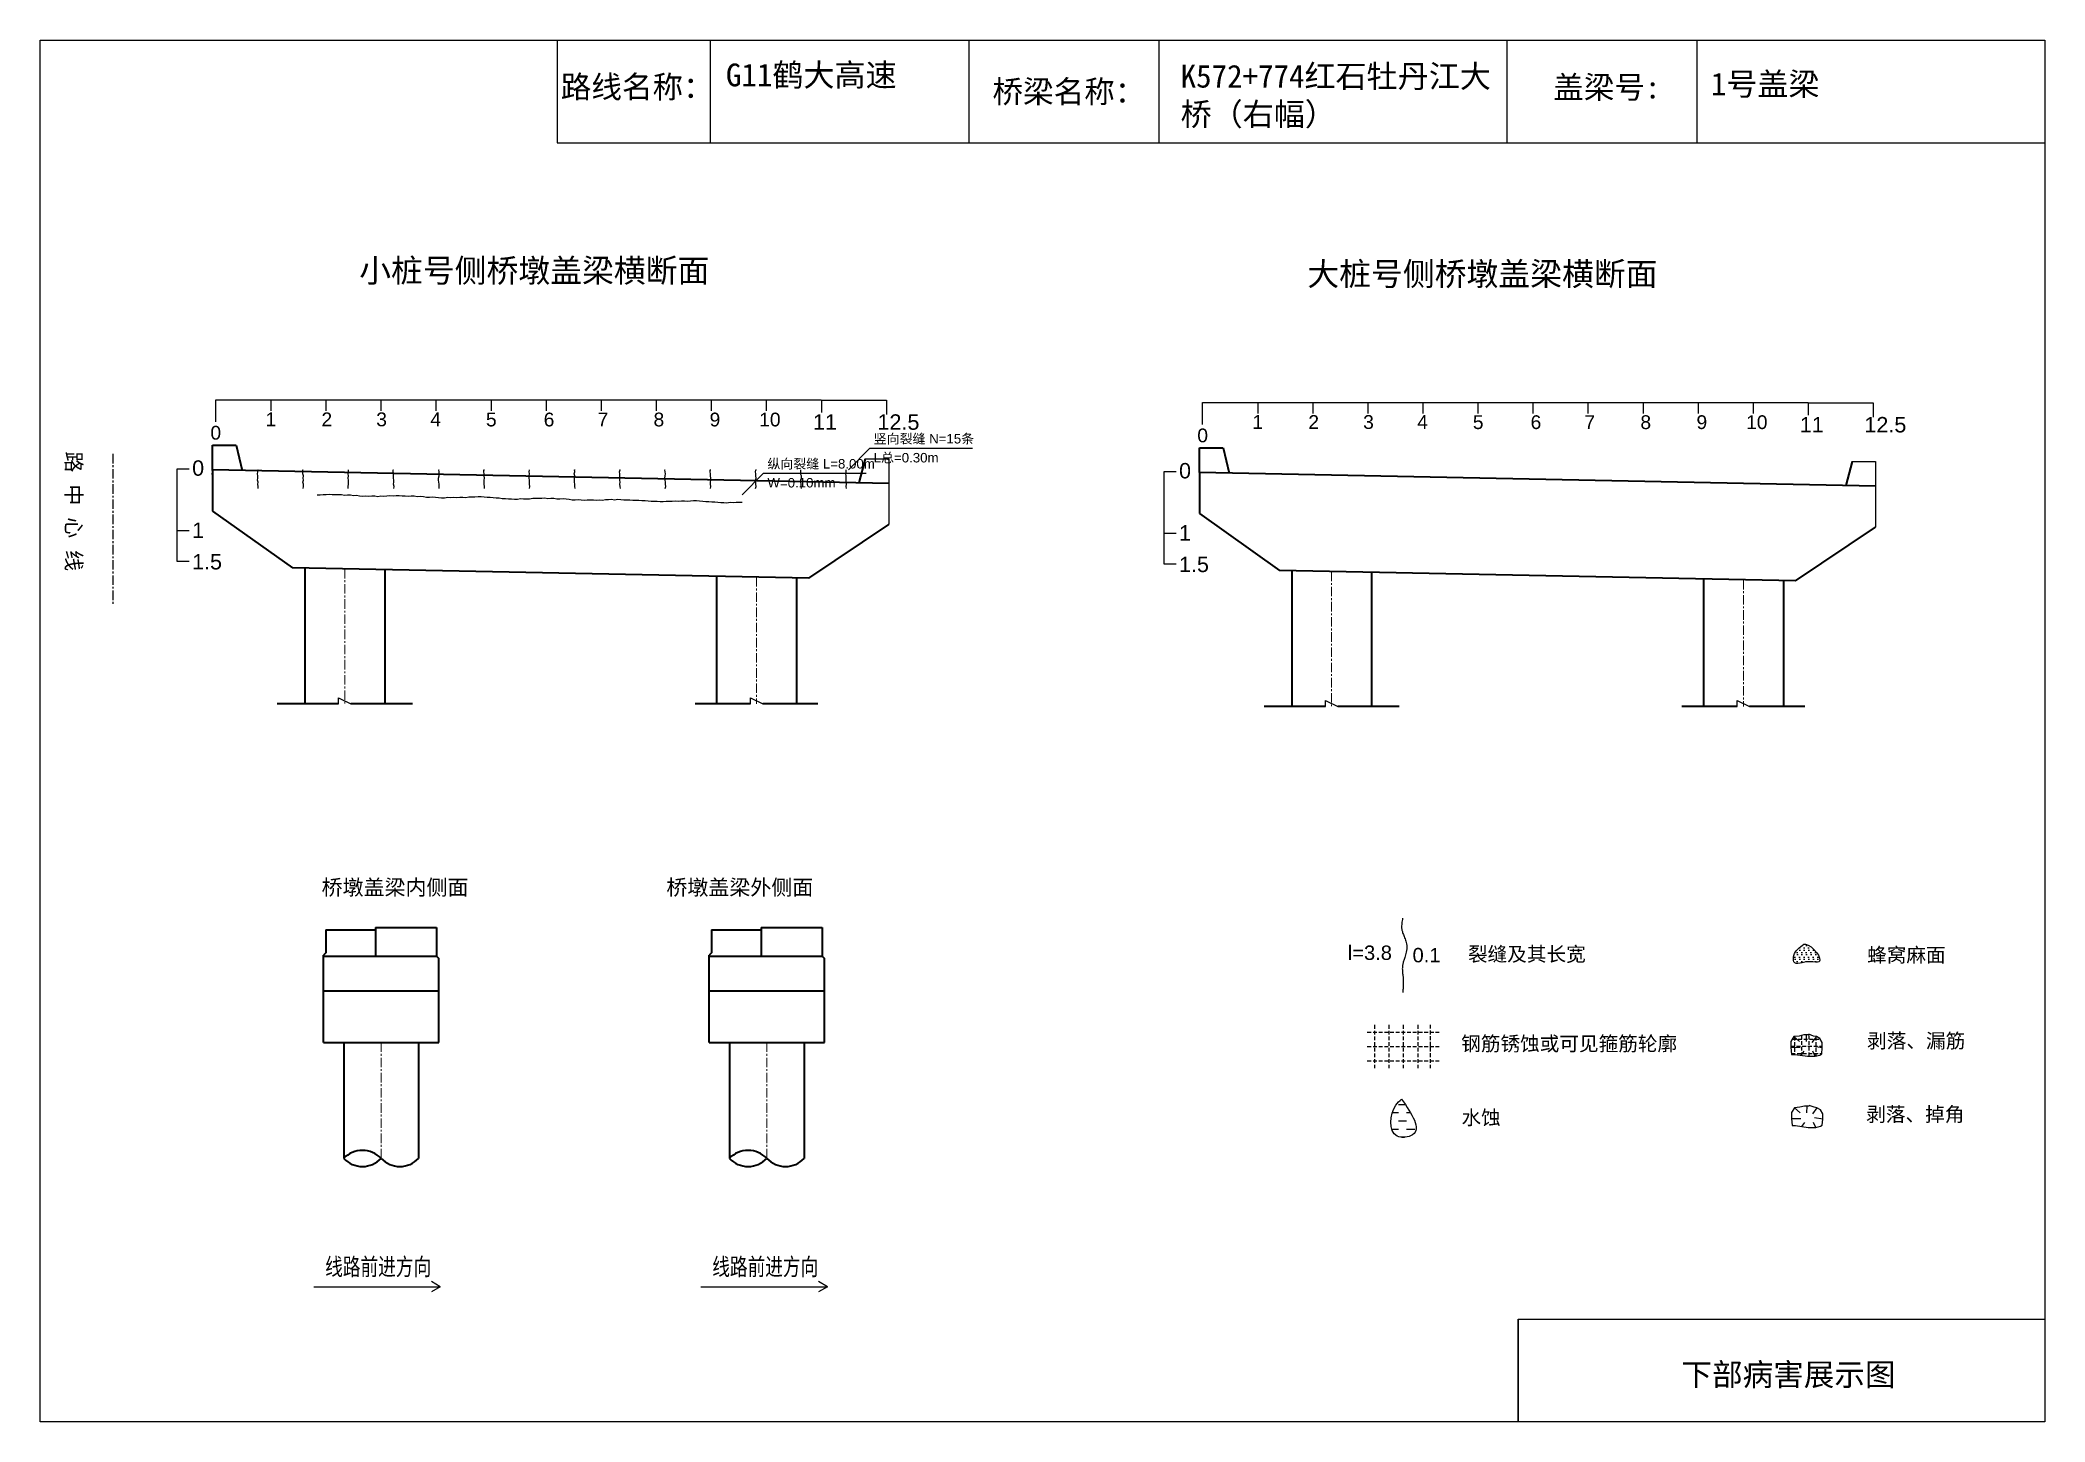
# Model space of a CAD drawing. Header units: millimetres. Extents: x 0 to 528, y 0 to 364.
import ezdxf
from ezdxf.enums import TextEntityAlignment as Align

# ---------------------------------------------------------------- set-up
doc = ezdxf.new("R2010")
doc.units = ezdxf.units.MM
for name, pattern in [('CENTER', [2, 1.25, -0.25, 0.25, -0.25]), ('DASHED', [0.75, 0.5, -0.25]), ('EBG_CENTER', [1.1, 0.8, -0.15, 0, -0.15])]:
    doc.linetypes.add(name, pattern=pattern)
doc.layers.add('Center', color=3, linetype='EBG_CENTER', lineweight=18)
doc.layers.add('中粗实线', color=4, linetype='Continuous', lineweight=35)
for name, color, linetype in [('加固措施', 7, 'Continuous'), ('图层1', 7, 'Continuous'), ('文字', 1, 'Continuous'), ('病害', 5, 'Continuous')]:
    doc.layers.add(name, color=color, linetype=linetype)
doc.styles.add('HAN', font='', dxfattribs={"width": 0.75})
doc.styles.get("Standard").update_dxf_attribs({"font": 'arial.ttf'})
doc.styles.add('汉字', font='')
doc.styles.get('HAN').set_extended_font_data('SimSun')
doc.styles.get('汉字').set_extended_font_data('SimSun')

# ---------------------------------------------------------------- blocks, each defined once
blk = doc.blocks.new('88888')
for p, q in [((1245.415, -3599.279), (1245.261, -3599.19)), ((1243.215, -3599.279), (1245.415, -3599.279)), ((1245.415, -3599.279), (1245.261, -3599.367))]:
    blk.add_line(p, q)
at = {"layer": '文字', "color": 0, "style": 'HAN', "width": 0.75}
blk.add_text('线路前进方向', height=0.3, dxfattribs=at).set_placement((1244.335, -3599.082), align=Align.CENTER)
blk = doc.blocks.new('adfsd')
at = {"lineweight": -2, "ltscale": 0.5}
for p, q in [((1140.897, -3083.694), (1140.936, -3083.729)), ((1140.983, -3083.682), (1140.981, -3083.729)), ((1141.053, -3083.694), (1141.022, -3083.735)), ((1140.876, -3083.768), (1140.94, -3083.769)), ((1140.948, -3083.824), (1140.969, -3083.796)), ((1141.045, -3083.83), (1141.028, -3083.796)), ((1141.094, -3083.772), (1141.036, -3083.763))]:
    blk.add_line(p, q, dxfattribs=at)
blk.add_lwpolyline([(1141, -3083.682), (1140.967, -3083.682), (1140.934, -3083.69), (1140.897, -3083.694), (1140.876, -3083.727), (1140.876, -3083.768), (1140.88, -3083.818), (1140.905, -3083.818), (1140.991, -3083.83), (1141.045, -3083.83), (1141.078, -3083.822), (1141.09, -3083.814), (1141.094, -3083.772), (1141.094, -3083.735), (1141.078, -3083.707), (1141.053, -3083.694), (1141.033, -3083.69), (1141, -3083.678)], dxfattribs=at)

msp = doc.modelspace()

# ---------------------------------------------------------------- hatches: boundary and pattern name
at = {"layer": '加固措施', "lineweight": -2}
h = msp.add_hatch(dxfattribs=at)
h.set_pattern_fill('DOTS', scale=0.758413)
h.set_pattern_definition([(0, (-4118.673, -227.183), (0.60199057, 1.20398115), [0, -1.20398115])])
edge = h.paths.add_edge_path()
edge.add_spline(control_points=[(464.79, 125.89), (463.66, 125.12), (462.06, 124.02), (461.88, 119.94), (465.67, 121.81), (470.82, 120.35), (466.98, 125.99), (464.92, 125.9), (464.79, 125.89)], knot_values=[0, 0, 0, 0, 5.205471, 7.397577, 12.944796, 16.169923, 23.88441, 24.400432, 24.400432, 24.400432, 24.400432], degree=3, periodic=0)
h = msp.add_hatch(dxfattribs=at)
h.set_pattern_fill('DASH', color=256, scale=0.682572)
h.set_pattern_definition([(0, (-3766.198, -191.5237), (2.1671661, 2.1671661), [2.167166, -2.167166])])
edge = h.paths.add_edge_path()
edge.add_spline(control_points=[(358.78, 85.1), (358.24, 84.62), (355.71, 82.38), (355.03, 74.23), (365.19, 75.67), (361.44, 81.2), (358.78, 85.1)], knot_values=[0, 0, 0, 0, 3.237042, 15.187225, 21.182779, 35.601669, 35.601669, 35.601669, 35.601669], degree=3, periodic=0)
at = {"layer": '病害', "lineweight": -2}
h = msp.add_hatch(dxfattribs=at)
h.set_pattern_fill('DOTS', color=4, scale=0.758413, style=0)
h.set_pattern_definition([(0, (-7265.3503, -675.7161), (0.60199057, 1.20398115), [0, -1.20398115])])
edge = h.paths.add_edge_path()
edge.add_spline(control_points=[(464.79, 125.89), (463.66, 125.12), (462.06, 124.02), (461.88, 119.94), (465.67, 121.81), (470.82, 120.35), (466.98, 125.99), (464.92, 125.9), (464.79, 125.89)], knot_values=[0, 0, 0, 0, 1.041094, 1.479515, 2.588959, 3.233985, 4.776882, 4.880086, 4.880086, 4.880086, 4.880086], degree=3, periodic=0)

# ---------------------------------------------------------------- linework, layer by layer
at = {"color": 0, "linetype": 'ByBlock'}
for p, q in [((0, 364.24), (528.29, 364.24)), ((0, 0), (0, 364.24)), ((136.28, 364.24), (136.28, 337.16)), ((244.69, 364.24), (244.69, 337.16)), ((386.49, 364.24), (386.49, 337.16)), ((436.57, 364.18), (436.57, 337.1)), ((528.29, 364.24), (528.29, 0)), ((136.28, 337.16), (528.29, 337.16)), ((389.48, 0), (389.48, 27.08)), ((389.48, 27.08), (528.29, 27.08)), ((528.29, 0), (0, 0))]:
    msp.add_line(p, q, dxfattribs=at)
at = {"color": 0}
for p, q in [((46.28, 263.6), (46.28, 269.4)), ((46.28, 269.4), (60.79, 269.4)), ((60.79, 269.4), (60.79, 266.5)), ((60.79, 269.4), (75.3, 269.4)), ((75.3, 269.4), (89.8, 269.4)), ((75.3, 269.4), (75.3, 266.5)), ((89.8, 269.4), (104.31, 269.4)), ((89.8, 269.4), (89.8, 266.5)), ((104.31, 269.4), (118.82, 269.4)), ((104.31, 269.4), (104.31, 266.5)), ((118.82, 269.4), (133.32, 269.4)), ((118.82, 269.4), (118.82, 266.5)), ((133.32, 269.4), (147.83, 269.4)), ((133.32, 269.4), (133.32, 266.5)), ((147.83, 269.4), (162.34, 269.4)), ((147.83, 269.4), (147.83, 266.5)), ((162.34, 269.4), (176.84, 269.4)), ((162.34, 269.4), (162.34, 266.5)), ((162.34, 269.4), (173.94, 269.4)), ((176.84, 269.4), (191.35, 269.4)), ((176.84, 269.4), (176.84, 266.5)), ((176.84, 269.4), (179.74, 269.4)), ((191.35, 269.4), (205.85, 269.4)), ((191.35, 269.4), (191.35, 266.5)), ((205.87, 269.36), (205.87, 266.11)), ((306.34, 262.89), (306.34, 268.7)), ((306.34, 268.7), (320.85, 268.7)), ((320.85, 268.7), (320.85, 265.8)), ((320.85, 268.7), (335.36, 268.7)), ((335.36, 268.7), (349.86, 268.7)), ((335.36, 268.7), (335.36, 265.8)), ((349.86, 268.7), (364.37, 268.7)), ((349.86, 268.7), (349.86, 265.8)), ((364.37, 268.7), (378.88, 268.7)), ((364.37, 268.7), (364.37, 265.8)), ((378.88, 268.7), (393.38, 268.7)), ((378.88, 268.7), (378.88, 265.8)), ((393.38, 268.7), (407.89, 268.7)), ((393.38, 268.7), (393.38, 265.8)), ((407.89, 268.7), (422.39, 268.7)), ((407.89, 268.7), (407.89, 265.8)), ((422.39, 268.7), (436.9, 268.7)), ((422.39, 268.7), (422.39, 265.8)), ((422.39, 268.7), (434, 268.7)), ((436.9, 268.7), (451.41, 268.7)), ((436.9, 268.7), (436.9, 265.8)), ((436.9, 268.7), (439.8, 268.7)), ((451.41, 268.7), (465.91, 268.7)), ((451.41, 268.7), (451.41, 265.8)), ((465.93, 268.66), (465.93, 265.41)), ((39.3, 251.15), (36.06, 251.15)), ((36.06, 251.15), (36.06, 226.85)), ((299.36, 250.45), (296.12, 250.45)), ((296.12, 250.45), (296.12, 226.15)), ((36.06, 234.95), (39.3, 234.95)), ((296.12, 234.25), (299.36, 234.25)), ((36.06, 226.85), (39.3, 226.85)), ((296.12, 226.15), (299.36, 226.15)), ((78.66, 189.28), (78.66, 190.9)), ((187.17, 189.28), (187.17, 190.9)), ((338.72, 188.57), (338.72, 190.19)), ((447.23, 188.57), (447.23, 190.19))]:
    msp.add_line(p, q, dxfattribs=at)
at = {"linetype": 'ByBlock'}
for p, q in [((205.87, 269.36), (223.01, 269.36)), ((223.01, 269.36), (223.01, 265.54)), ((465.93, 268.66), (483.07, 268.66)), ((483.07, 268.66), (483.07, 264.83)), ((217.41, 253.87), (223.61, 253.87)), ((223.61, 253.87), (223.61, 247.4)), ((477.47, 253.17), (483.67, 253.17)), ((483.67, 253.17), (483.67, 246.69)), ((223.61, 247.4), (223.61, 236.55)), ((483.67, 246.69), (483.67, 235.84)), ((78.66, 190.9), (81.9, 189.28)), ((187.17, 190.9), (190.41, 189.28)), ((338.72, 190.19), (341.96, 188.57)), ((447.23, 190.19), (450.47, 188.57))]:
    msp.add_line(p, q, dxfattribs=at)
at = {"color": 1, "linetype": 'CENTER', "ltscale": 2}
msp.add_line((19.16, 255.15), (19.16, 215.65), dxfattribs=at)
at = {"color": 1, "linetype": 'DASHED', "ltscale": 2}
for p, q in [((349.74, 102.74), (368.7, 102.74)), ((351.64, 104.63), (351.64, 93.26)), ((355.43, 104.63), (355.43, 93.26)), ((359.22, 104.63), (359.22, 93.26)), ((363.01, 104.63), (363.01, 93.26)), ((366.26, 104.66), (366.26, 93.28)), ((461.75, 100.92), (469.1, 100.92)), ((462.28, 101.57), (462.28, 96.88)), ((464.18, 101.87), (464.18, 96.63)), ((466.07, 101.87), (466.07, 96.41)), ((467.97, 101.57), (467.97, 96.46)), ((349.74, 98.94), (368.7, 98.94)), ((349.74, 95.15), (368.7, 95.15)), ((461.36, 99.03), (469.63, 99.03)), ((461.5, 97.13), (469.48, 97.13))]:
    msp.add_line(p, q, dxfattribs=at)
at = {"color": 0, "linetype": 'ByBlock'}
msp.add_lwpolyline([(0, 364.24), (528.29, 364.24), (528.29, 0), (0, 0)], close=True, dxfattribs=at)
at = {"color": 7}
for points in [[(213, 251), (218.66, 256.66), (245.66, 256.66)], [(45.53, 246.05), (45.4, 246.6), (45.46, 247.15), (45.43, 247.7), (45.54, 248.25), (45.42, 248.8), (45.45, 249.35), (45.35, 249.9), (45.42, 250.45), (45.36, 251), (45.5, 251)], [(57.45, 246.05), (57.5, 246.6), (57.4, 247.15), (57.47, 247.7), (57.32, 248.25), (57.4, 248.8), (57.35, 249.35), (57.28, 249.9), (57.42, 250.45), (57.38, 251), (57.5, 251)], [(69.32, 246.05), (69.44, 246.6), (69.43, 247.15), (69.25, 247.7), (69.4, 248.25), (69.3, 248.8), (69.37, 249.35), (69.24, 249.9), (69.26, 250.45), (69.26, 251), (69.33, 251)], [(81.21, 246.05), (81.21, 246.6), (81.24, 247.15), (81.31, 247.7), (81.26, 248.25), (81.21, 248.8), (81.3, 249.35), (81.2, 249.9), (81.29, 250.45), (81.27, 251), (81.3, 251)], [(93.19, 246.05), (93.26, 246.6), (93.16, 247.15), (93.2, 247.7), (93.23, 248.25), (93.15, 248.8), (93.11, 249.35), (93.09, 249.9), (93.06, 250.45), (93.04, 251), (93.14, 251)], [(105.14, 246.05), (105.2, 246.6), (105.16, 247.15), (105.06, 247.7), (105.01, 248.25), (105, 248.8), (105.18, 249.35), (105.16, 249.9), (105.13, 250.45), (105.06, 251), (105.18, 251)], [(117.1, 246.05), (117.07, 246.6), (117.05, 247.15), (116.98, 247.7), (117.05, 248.25), (117.1, 248.8), (117.04, 249.35), (116.98, 249.9), (116.96, 250.45), (116.89, 251), (117.08, 251)], [(128.98, 246.05), (129.03, 246.6), (128.94, 247.15), (128.92, 247.7), (128.95, 248.25), (128.91, 248.8), (128.86, 249.35), (128.98, 249.9), (128.89, 250.45), (128.96, 251), (129, 251)], [(141, 246.05), (140.95, 246.6), (140.94, 247.15), (140.81, 247.7), (140.81, 248.25), (140.86, 248.8), (140.94, 249.35), (140.76, 249.9), (140.92, 250.45), (140.86, 251), (140.97, 251)], [(152.95, 246.05), (152.86, 246.6), (152.74, 247.15), (152.82, 247.7), (152.73, 248.25), (152.75, 248.8), (152.8, 249.35), (152.76, 249.9), (152.72, 250.45), (152.82, 251), (152.79, 251)], [(164.74, 246.05), (164.87, 246.6), (164.83, 247.15), (164.84, 247.7), (164.74, 248.25), (164.65, 248.8), (164.68, 249.35), (164.82, 249.9), (164.67, 250.45), (164.61, 251), (164.71, 251)], [(176.63, 246.05), (176.74, 246.6), (176.7, 247.15), (176.62, 247.7), (176.72, 248.25), (176.74, 248.8), (176.64, 249.35), (176.66, 249.9), (176.57, 250.45), (176.56, 251), (176.76, 251)], [(185, 244.4), (190.66, 250.06), (217.66, 250.06)], [(188.56, 246.05), (188.68, 246.6), (188.58, 247.15), (188.62, 247.7), (188.54, 248.25), (188.65, 248.8), (188.6, 249.35), (188.58, 249.9), (188.5, 250.45), (188.6, 251), (188.74, 251)], [(200.64, 246.05), (200.53, 246.6), (200.54, 247.15), (200.46, 247.7), (200.49, 248.25), (200.62, 248.8), (200.61, 249.35), (200.41, 249.9), (200.49, 250.45), (200.42, 251), (200.48, 251)], [(212.54, 246.05), (212.44, 246.6), (212.52, 247.15), (212.42, 247.7), (212.43, 248.25), (212.37, 248.8), (212.43, 249.35), (212.35, 249.9), (212.43, 250.45), (212.38, 251), (212.45, 251)], [(73, 244.35), (73.8, 244.37), (74.6, 244.48), (75.4, 244.45), (76.2, 244.51), (77, 244.45), (77.8, 244.5), (78.6, 244.49), (79.4, 244.44), (80.2, 244.3), (81, 244.35), (81.8, 244.34), (82.6, 244.2), (83.4, 244.26), (84.2, 244.11), (85, 244.01), (85.8, 244.07), (86.6, 244.01), (87.4, 244.09), (88.2, 244.07), (89, 243.9), (89.8, 244.11), (90.6, 244.02), (91.4, 244.08), (92.2, 244.18), (93, 244.13), (93.8, 244.18), (94.6, 244.21), (95.4, 244.12), (96.2, 244.14), (97, 244.04), (97.8, 244.08), (98.6, 244.13), (99.4, 243.94), (100.2, 244.03), (101, 243.91), (101.8, 243.79), (102.6, 243.78), (103.4, 243.86), (104.2, 243.8), (105, 243.64), (105.8, 243.6), (106.6, 243.59), (107.4, 243.73), (108.2, 243.7), (109, 243.76), (109.8, 243.64), (110.6, 243.72), (111.4, 243.79), (112.2, 243.7), (113, 243.81), (113.8, 243.81), (114.6, 243.88), (115.4, 243.91), (116.2, 243.89), (117, 243.85), (117.8, 243.78), (118.6, 243.73), (119.4, 243.67), (120.2, 243.58), (121, 243.55), (121.8, 243.44), (122.6, 243.41), (123.4, 243.34), (124.2, 243.36), (125, 243.26), (125.8, 243.26), (126.6, 243.42), (127.4, 243.3), (128.2, 243.28), (129, 243.33), (129.8, 243.48), (130.6, 243.5), (131.4, 243.53), (132.2, 243.48), (133, 243.54), (133.8, 243.43), (134.6, 243.52), (135.4, 243.48), (136.2, 243.35), (137, 243.29), (137.8, 243.39), (138.6, 243.32), (139.4, 243.22), (140.2, 243.08), (141, 243.04), (141.8, 243.12), (142.6, 243.05), (143.4, 242.94), (144.2, 243.07), (145, 243.09), (145.8, 243.09), (146.6, 242.97), (147.4, 243.02), (148.2, 243), (149, 243.1), (149.8, 243.18), (150.6, 243.21), (151.4, 243.06), (152.2, 243.24), (153, 243.13), (153.8, 243.08), (154.6, 243.03), (155.4, 243.06), (156.2, 242.95), (157, 242.96), (157.8, 242.98), (158.6, 242.88), (159.4, 242.88), (160.2, 242.78), (161, 242.74), (161.8, 242.71), (162.6, 242.7), (163.4, 242.61), (164.2, 242.59), (165, 242.67), (165.8, 242.69), (166.6, 242.74), (167.4, 242.79), (168.2, 242.7), (169, 242.75), (169.8, 242.8), (170.6, 242.74), (171.4, 242.76), (172.2, 242.88), (173, 242.89), (173.8, 242.83), (174.6, 242.67), (175.4, 242.61), (176.2, 242.59), (177, 242.49), (177.8, 242.55), (178.6, 242.46), (179.4, 242.33), (180.2, 242.35), (181, 242.3), (181.8, 242.43), (182.6, 242.33), (183.4, 242.4), (184.2, 242.42), (185, 242.45)]]:
    msp.add_lwpolyline(points, dxfattribs=at)
at = {"lineweight": -2}
msp.add_open_spline([(464.79, 125.89), (463.66, 125.12), (462.06, 124.02), (461.88, 119.94), (465.67, 121.81), (470.82, 120.35), (466.98, 125.99), (464.92, 125.9), (464.79, 125.89)], degree=3, knots=[0, 0, 0, 0, 3.947899, 5.610421, 9.817506, 12.263485, 18.114255, 18.505612, 18.505612, 18.505612, 18.505612], dxfattribs=at)
at = {"layer": 'Center', "color": 1, "linetype": 'CENTER', "ltscale": 2}
for p, q in [((80.28, 224.84), (80.28, 189.28)), ((188.79, 222.67), (188.79, 189.28)), ((340.34, 224.13), (340.34, 188.57)), ((448.85, 221.96), (448.85, 188.57)), ((89.87, 100.01), (89.87, 69.45)), ((191.5, 100.01), (191.5, 69.45))]:
    msp.add_line(p, q, dxfattribs=at)
at = {"layer": '中粗实线', "color": 0}
for p, q in [((45.46, 250.96), (45.46, 257.44)), ((45.46, 257.44), (51.66, 257.44)), ((51.66, 257.44), (53.28, 250.8)), ((217.41, 253.87), (215.79, 247.55)), ((305.52, 250.26), (305.52, 256.74)), ((305.52, 256.74), (311.72, 256.74)), ((311.72, 256.74), (313.34, 250.1)), ((45.46, 250.96), (45.46, 240.11)), ((223.61, 247.4), (45.46, 250.96)), ((305.52, 250.26), (305.52, 239.41)), ((483.67, 246.69), (305.52, 250.26)), ((477.47, 253.17), (475.85, 246.85)), ((45.46, 240.11), (66.51, 225.11)), ((305.52, 239.41), (326.57, 224.41)), ((202.55, 222.39), (223.61, 236.55)), ((462.61, 221.69), (483.67, 235.84)), ((202.55, 222.39), (66.51, 225.11)), ((69.75, 225.05), (69.75, 189.28)), ((90.81, 224.63), (90.81, 189.28)), ((178.26, 222.88), (178.26, 189.28)), ((199.32, 222.46), (199.32, 189.28)), ((462.61, 221.69), (326.57, 224.41)), ((329.81, 224.35), (329.81, 188.57)), ((350.87, 223.92), (350.87, 188.57)), ((438.32, 222.18), (438.32, 188.57)), ((459.38, 221.75), (459.38, 188.57)), ((78.66, 189.28), (62.47, 189.28)), ((98.1, 189.28), (81.9, 189.28)), ((187.17, 189.28), (172.59, 189.28)), ((204.98, 189.28), (190.41, 189.28)), ((338.72, 188.57), (322.52, 188.57)), ((358.15, 188.57), (341.96, 188.57)), ((447.23, 188.57), (432.65, 188.57)), ((465.04, 188.57), (450.47, 188.57)), ((75.31, 129.74), (88.35, 129.74)), ((75.31, 129.74), (75.31, 123.67)), ((88.35, 130.34), (104.43, 130.34)), ((88.35, 130.34), (88.35, 122.76)), ((104.43, 130.34), (104.43, 122.76)), ((176.93, 129.74), (189.98, 129.74)), ((176.93, 129.74), (176.93, 123.67)), ((189.98, 130.34), (206.06, 130.34)), ((189.98, 130.34), (189.98, 122.76)), ((206.06, 130.34), (206.06, 122.76)), ((75.31, 123.67), (74.7, 123.06)), ((74.7, 100.01), (74.7, 123.06)), ((74.7, 122.76), (104.43, 122.76)), ((104.43, 122.76), (105.04, 122.15)), ((105.04, 100.01), (105.04, 122.15)), ((176.93, 123.67), (176.33, 123.06)), ((176.33, 100.01), (176.33, 123.06)), ((176.33, 122.76), (206.06, 122.76)), ((206.06, 122.76), (206.66, 122.15)), ((206.66, 100.01), (206.66, 122.15)), ((74.7, 113.66), (105.04, 113.66)), ((176.33, 113.66), (206.66, 113.66)), ((74.7, 100.01), (105.04, 100.01)), ((80.01, 100.01), (80.01, 69.45)), ((99.73, 100.01), (99.73, 69.45)), ((176.33, 100.01), (206.66, 100.01)), ((181.64, 100.01), (181.64, 69.45)), ((201.36, 100.01), (201.36, 69.45))]:
    msp.add_line(p, q, dxfattribs=at)
for centre, start, end in [((84.94, 64.78), 43.4434, 136.5566), ((84.94, 74.11), 223.4434, 316.5566), ((94.8, 74.11), 223.4434, 316.5566), ((186.57, 64.78), 43.4434, 136.5566), ((186.57, 74.11), 223.4434, 316.5566), ((196.43, 74.11), 223.4434, 316.5566)]:
    msp.add_arc(centre, 6.79, start, end, dxfattribs=at)
at = {"layer": '加固措施', "lineweight": -2}
msp.add_open_spline([(358.78, 85.1), (358.24, 84.62), (355.71, 82.38), (355.03, 74.23), (365.19, 75.67), (361.44, 81.2), (358.78, 85.1)], degree=3, knots=[0, 0, 0, 0, 2.209514, 10.366374, 14.458772, 24.300702, 24.300702, 24.300702, 24.300702], dxfattribs=at)
at = {"layer": '图层1', "lineweight": -2}
msp.add_open_spline([(359.05, 132.77), (359.01, 132.54), (358.97, 132.3), (358.85, 131.61), (358.8, 131.17), (358.77, 130.55), (358.77, 130.35), (358.79, 130.04), (358.81, 129.92), (358.85, 129.69), (358.87, 129.58), (358.98, 129.16), (359.1, 128.84), (359.37, 128.14), (359.52, 127.75), (359.82, 126.93), (359.96, 126.48), (360.1, 125.71), (360.13, 125.41), (360.14, 124.81), (360.12, 124.52), (360.04, 123.97), (359.99, 123.71), (359.86, 123.2), (359.79, 122.96), (359.6, 122.35), (359.48, 122), (359.26, 121.34), (359.17, 121.03), (359.07, 120.61), (359.04, 120.48), (359, 120.25), (358.99, 120.14), (358.97, 119.92), (358.97, 119.81), (358.96, 119.4), (358.97, 119.08), (359.03, 118.39), (359.07, 118.03), (359.13, 117.39), (359.16, 117.12), (359.19, 116.62), (359.2, 116.39), (359.21, 115.93), (359.21, 115.71), (359.2, 115.04), (359.18, 114.6), (359.13, 113.84), (359.1, 113.52), (359.07, 113.2)], degree=3, knots=[0, 0, 0, 0, 0.93103, 0.93103, 2.904338, 2.904338, 3.933552, 3.933552, 4.598026, 4.598026, 5.2625, 5.2625, 6.799065, 6.799065, 8.335629, 8.335629, 9.872194, 9.872194, 10.744529, 10.744529, 11.616864, 11.616864, 12.4892, 12.4892, 13.361535, 13.361535, 14.755665, 14.755665, 16.149795, 16.149795, 16.835641, 16.835641, 17.410365, 17.410365, 17.98509, 17.98509, 19.45733, 19.45733, 20.929571, 20.929571, 21.910052, 21.910052, 22.722819, 22.722819, 23.535585, 23.535585, 25.161117, 25.161117, 26.428502, 26.428502, 26.428502, 26.428502], dxfattribs=at)
at = {"layer": '病害', "color": 5}
for p, q in [((136.28, 364.24), (136.28, 337.16)), ((244.69, 364.24), (244.69, 337.16)), ((386.49, 364.24), (386.49, 337.16)), ((528.29, 364.24), (528.29, 337.16)), ((136.28, 337.16), (385.94, 337.16)), ((385.94, 337.16), (528.29, 337.16)), ((389.48, 27.08), (528.29, 27.08)), ((389.48, 27.08), (389.48, 0)), ((528.29, 27.08), (528.29, 0))]:
    msp.add_line(p, q, dxfattribs=at)
at = {"layer": '病害', "color": 0}
for p, q in [((176.54, 364.24), (176.54, 337.16)), ((294.76, 364.24), (294.76, 337.16))]:
    msp.add_line(p, q, dxfattribs=at)

# ---------------------------------------------------------------- block references
at = {"color": 0, "xscale": 37.92066608813975, "yscale": 37.92066608813975, "zscale": 37.92066608813975}
for p in [(-42801.42, 117037.3), (-42801.27, 117018.53)]:
    msp.add_blockref('adfsd', p, dxfattribs=at)
at = {"xscale": 15.16826643525591, "yscale": 15.16826643525591, "zscale": 15.16826643525591}
for p in [(-18785.32, 54630.47), (-18683.32, 54630.47)]:
    msp.add_blockref('88888', p, dxfattribs=at)

# ---------------------------------------------------------------- texts
for s, height, p in [('1', 3.63, (59.38, 262.45)), ('2', 3.63, (74.14, 262.45)), ('3', 3.63, (88.58, 262.45)), ('4', 3.63, (102.82, 262.45)), ('5', 3.63, (117.48, 262.41)), ('6', 3.63, (132.7, 262.41)), ('7', 3.63, (146.89, 262.41)), ('8', 3.63, (161.64, 262.41)), ('9', 3.63, (176.42, 262.41)), ('10', 3.627, (189.49, 262.41)), ('11', 4.071, (203.64, 261.52)), ('12.5', 4.071, (220.65, 261.52)), ('1', 3.63, (319.44, 261.75)), ('2', 3.63, (334.2, 261.75)), ('3', 3.63, (348.64, 261.75)), ('4', 3.63, (362.88, 261.75)), ('5', 3.63, (377.54, 261.71)), ('6', 3.63, (392.76, 261.71)), ('7', 3.63, (406.94, 261.71)), ('8', 3.63, (421.7, 261.71)), ('9', 3.63, (436.48, 261.71)), ('10', 3.627, (449.55, 261.71)), ('11', 4.071, (463.7, 260.82)), ('12.5', 4.071, (480.71, 260.82)), ('0', 3.63, (44.88, 258.93)), ('0', 3.63, (304.94, 258.22)), ('0', 4.05, (40.07, 249.41)), ('0', 4.05, (300.13, 248.71)), ('1', 4.05, (40.07, 233.03)), ('1', 4.05, (300.13, 232.33)), ('1.5', 4.049, (40.07, 224.71)), ('1.5', 4.049, (300.13, 224.01))]:
    msp.add_text(s, height=height).set_placement(p)
at = {"color": 7}
for s, p in [('竖向裂缝 N=15条', (219.66, 257.91)), ('纵向裂缝 L=8.00m', (191.66, 251.31)), ('L总=0.30m', (219.66, 252.91)), ('W=0.10mm', (191.66, 246.31))]:
    msp.add_text(s, height=2.5, dxfattribs=at).set_placement(p)
msp.add_text('路  中  心  线', height=4.049, rotation=270).set_placement((6.85, 255.81))
at = {"char_height": 6, "attachment_point": 1}
for s, insert, width in [('{\\fSimSun|b0|i0|c134|p2;G11鹤大高速}', (180.72, 358.06), 63.9701), ('{\\fSimSun|b0|i0|c134|p2;K572+774红石牡丹江大桥（右幅）}', (300.54, 357.72), 85.4006), ('{\\fSimSun|b0|i0|c134|p2;1号盖梁}', (440.26, 355.66), 87.6885)]:
    msp.add_mtext(s, dxfattribs=dict(at, insert=insert, width=width))
at = {"layer": '图层1', "style": '汉字'}
for s, p in [('路线名称：', (137.2, 348.96)), ('桥梁名称：', (250.96, 347.72)), ('盖梁号:', (398.73, 348.87)), ('下部病害展示图', (432.51, 9.54))]:
    msp.add_text(s, height=5.909, dxfattribs=at).set_placement(p)
at = {"layer": '图层1', "lineweight": -2, "attachment_point": 1}
for s, insert, char_height in [('l=3.8', (344.59, 125.57), 3.792), ('0.1', (361.66, 124.94), 3.792), ('裂缝及其长宽', (376.26, 125.21), 3.792), ('蜂窝麻面', (481.44, 124.98), 3.792), ('钢筋锈蚀或可见箍筋轮廓', (374.48, 101.61), 3.7921), ('剥落、漏筋', (481.44, 102.36), 3.792), ('水蚀', (374.55, 82.12), 3.792), ('剥落、掉角', (481.21, 82.99), 3.792)]:
    msp.add_mtext(s, dxfattribs=dict(at, insert=insert, char_height=char_height))
at = {"layer": '文字', "color": 0}
for s, height, p in [('小桩号侧桥墩盖梁横断面', 6.1502, (130.22, 300.41)), ('大桩号侧桥墩盖梁横断面', 6.1502, (380.07, 299.53)), ('桥墩盖梁内侧面', 4.054, (93.53, 138.88)), ('桥墩盖梁外侧面', 4.054, (184.39, 138.88))]:
    msp.add_text(s, height=height, dxfattribs=at).set_placement(p, align=Align.CENTER)

doc.saveas('drawing.dxf')
